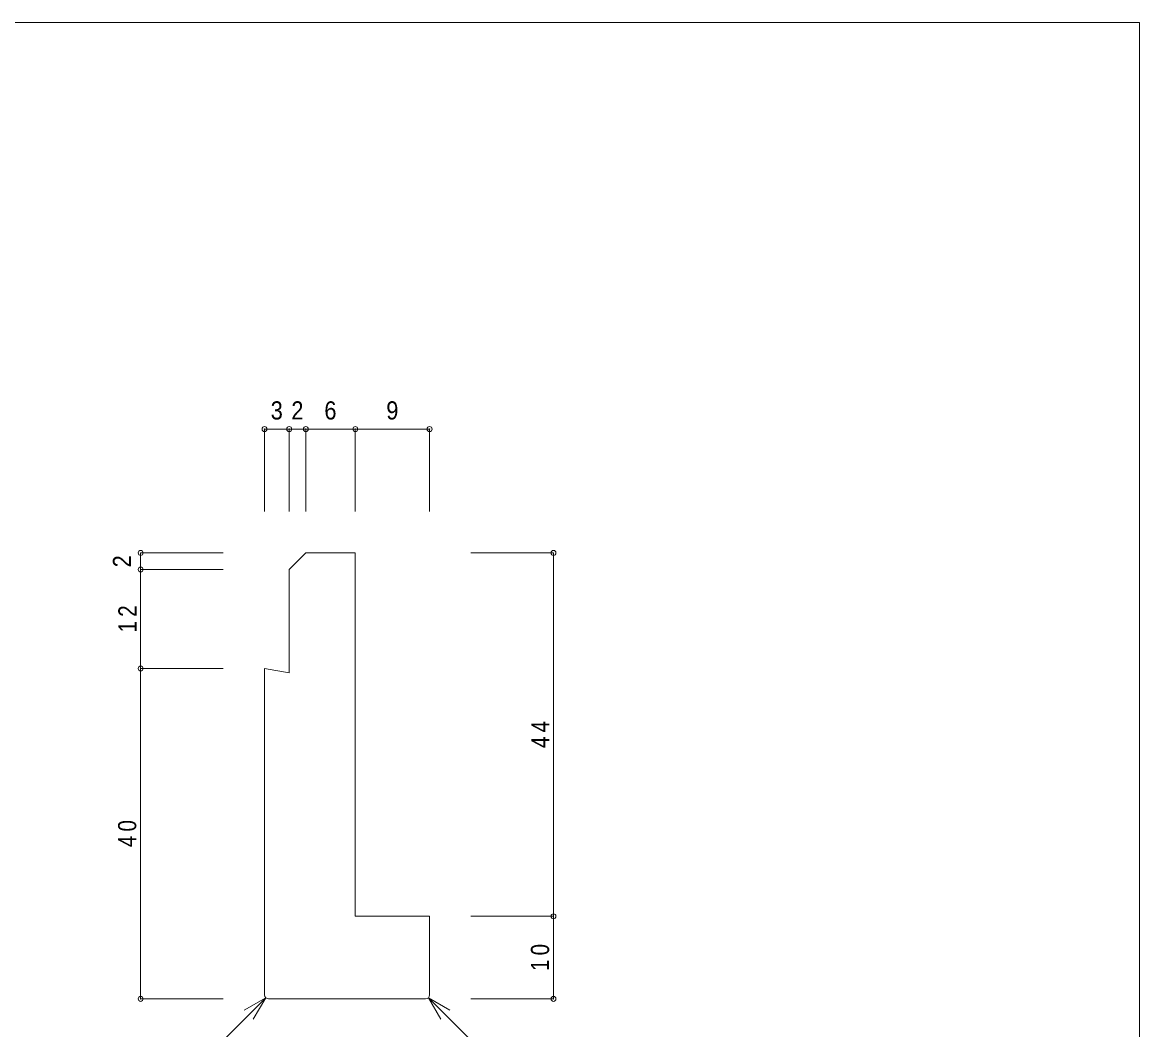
# Model space of a CAD drawing. Units: millimetres on the paper. Extents: x -141 to 141, y -98 to 98.
# Drawn here: x 5.7 to 141, y -24.5 to 97.5 of the extents above; entities that cross this region are included whole.
import ezdxf
from ezdxf.enums import TextEntityAlignment as Align

# ---------------------------------------------------------------- set-up
doc = ezdxf.new("R2010")
doc.units = ezdxf.units.MM
doc.header["$PDMODE"] = 32
doc.header["$PDSIZE"] = 0.6
for name, color, linetype, lineweight in [('0-0_ＫＢ製品', 2, 'Continuous', 9), ('0-3_寸法', 4, 'Continuous', 9), ('0-4_引出線字', 4, 'Continuous', 9), ('F-0_図面枠', 5, 'Continuous', 9)]:
    doc.layers.add(name, color=color, linetype=linetype, lineweight=lineweight)
doc.styles.add('HGｺﾞｼｯｸM', font='')
doc.styles.get('HGｺﾞｼｯｸM').set_extended_font_data('HGｺﾞｼｯｸM')

msp = doc.modelspace()

# ---------------------------------------------------------------- linework, layer by layer
at = {"layer": '0-0_ＫＢ製品'}
for p, q in [((38, 31.25), (40, 33.25)), ((40, 33.25), (46, 33.25)), ((46, 33.25), (46, -10.75)), ((38, 31.25), (38, 18.75)), ((35, 19.25), (38, 18.75)), ((35, -20.25), (35, 19.25)), ((55, -10.75), (46, -10.75)), ((55, -20.25), (55, -10.75)), ((54.5, -20.75), (35.5, -20.75))]:
    msp.add_line(p, q, dxfattribs=at)
for centre, start, end in [((35.5, -20.25), 180, 270), ((54.5, -20.25), 270, 0)]:
    msp.add_arc(centre, 0.5, start, end, dxfattribs=at)
at = {"layer": '0-3_寸法'}
for p, q in [((35, 48.25), (38, 48.25)), ((35, 48.25), (35, 38.25)), ((38, 48.25), (38, 38.25)), ((38, 48.25), (40, 48.25)), ((40, 48.25), (40, 38.25)), ((40, 48.25), (46, 48.25)), ((46, 48.25), (46, 38.25)), ((46, 48.25), (55, 48.25)), ((55, 48.25), (55, 38.25)), ((20, 31.25), (20, 33.25)), ((20, 33.25), (30, 33.25)), ((70, 33.25), (60, 33.25)), ((70, 33.25), (70, -10.75)), ((20, 19.25), (20, 31.25)), ((20, 31.25), (30, 31.25)), ((20, -20.75), (20, 19.25)), ((20, 19.25), (30, 19.25)), ((70, -10.75), (60, -10.75)), ((70, -10.75), (70, -20.75)), ((20, -20.75), (30, -20.75)), ((70, -20.75), (60, -20.75))]:
    msp.add_line(p, q, dxfattribs=at)
for p in [(35, 48.25), (38, 48.25), (40, 48.25), (46, 48.25), (55, 48.25), (20, 33.25), (70, 33.25), (20, 31.25), (20, 19.25), (70, -10.75), (20, -20.75), (70, -20.75)]:
    msp.add_point(p, dxfattribs=at)
at = {"layer": '0-4_引出線字'}
for p, q in [((35.146, -20.604), (20, -35.75)), ((35.146, -20.604), (32.548, -22.104)), ((35.146, -20.604), (33.646, -23.202)), ((54.854, -20.604), (57.452, -22.104)), ((54.854, -20.604), (56.354, -23.202)), ((54.854, -20.604), (70, -35.75))]:
    msp.add_line(p, q, dxfattribs=at)
at = {"layer": 'F-0_図面枠'}
for p, q in [((-141, 97.5), (141, 97.5)), ((141, 97.5), (141, -97.5))]:
    msp.add_line(p, q, dxfattribs=at)

# ---------------------------------------------------------------- texts
at = {"layer": '0-3_寸法', "color": 7, "style": 'HGｺﾞｼｯｸM', "width": 0.9}
for s, p in [('3', (35.75, 48.75)), ('2', (38.25, 48.75)), ('6', (42.25, 48.75)), ('9', (49.75, 48.75))]:
    msp.add_text(s, height=2.199, dxfattribs=at).set_placement(p, align=Align.BOTTOM_LEFT)
msp.add_text('2', height=2.199, rotation=90, dxfattribs=at).set_placement((19.5, 31.5), align=Align.BOTTOM_LEFT)
at = {"layer": '0-3_寸法', "color": 7, "char_height": 2.199, "attachment_point": 7, "rotation": 90, "style": 'HGｺﾞｼｯｸM'}
for s, insert in [('\\T1.36;\\W0.85;12', (19.5, 23.625)), ('\\T1.36;\\W0.85;44', (69.5, 9.625)), ('\\T1.36;\\W0.85;40', (19.5, -2.375)), ('\\T1.36;\\W0.85;10', (69.5, -17.375))]:
    msp.add_mtext(s, dxfattribs=dict(at, insert=insert))

doc.saveas('drawing.dxf')
